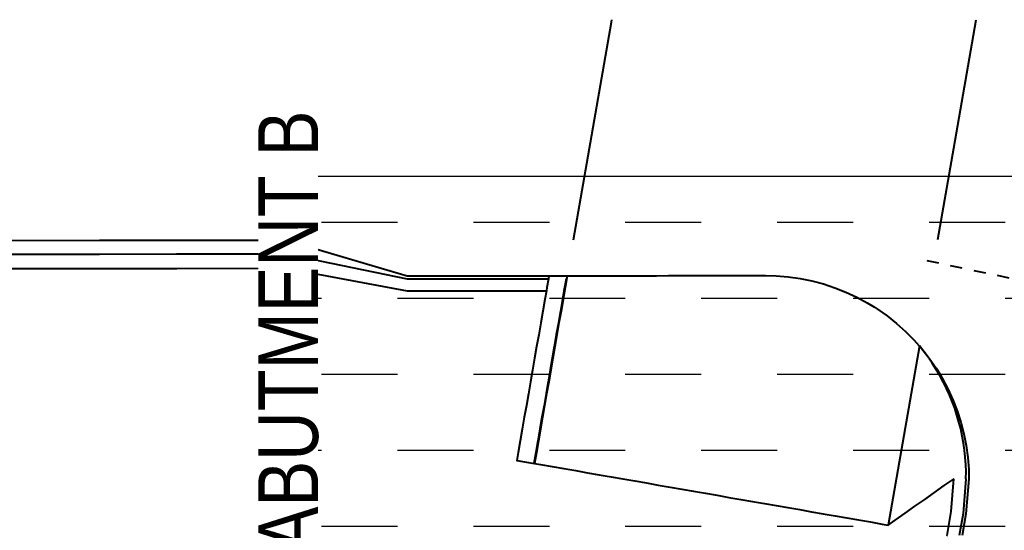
# Model space of a CAD drawing. Header units: metres. Extents: x -1160 to -900, y 3 to 561.
# Drawn here: x -1137.84 to -1129.61, y 546.1 to 550.36 of the extents above; entities that cross this region are included whole.
import ezdxf

# ---------------------------------------------------------------- set-up
doc = ezdxf.new("R2010")
doc.units = ezdxf.units.M
doc.linetypes.add('IMPORT-LNMK-LineTurn _3_', pattern=[0.0012, 0.0006, -0.0006])
for name, color, linetype, lineweight in [('A-ANNO-NOTE', 7, 'Continuous', 9), ('A-DETL', 7, 'Continuous', 13), ('A-DETL-GENF', 7, 'Continuous', 9)]:
    doc.layers.add(name, color=color, linetype=linetype, lineweight=lineweight)
doc.styles.add('Arial Narrow', font='ARIALN.TTF', dxfattribs={"height": 0.5})

# ---------------------------------------------------------------- blocks, each defined once
blk = doc.blocks.new('T2DPAA-T2D-C3S-RW-M2D-100010_dwg-40802999-DRG-2873033 - CONSTRUCTION SEQUENCE STAGE A6')
at = {"color": 254, "lineweight": 25, "true_color": 0xd0d0d0}
blk.add_line((55.0525, -597.9342), (53.5383, -598.0667), dxfattribs=at)
at = {"color": 254, "lineweight": 25, "true_color": 0xd0d0d0, "flags": 128}
for points in [[(50.9918, -579.711), (51.6227, -582.0763), (51.6594, -582.2139), (52.0625, -583.7251), (52.267, -584.4918), (52.7077, -586.1435), (52.9114, -586.9073), (52.9481, -587.045), (53.5557, -589.3229), (54.0341, -591.1161), (54.2001, -591.7384), (54.4427, -592.6479)], [(51.1029, -579.6815), (51.7338, -582.0466), (51.7705, -582.1843), (52.1736, -583.6955), (52.3782, -584.4622), (52.8188, -586.1139), (53.0225, -586.8777), (53.0592, -587.0154), (53.6669, -589.2932), (54.1452, -591.0864), (54.3112, -591.7088), (54.5538, -592.6183)], [(50.8758, -579.7419), (51.5068, -582.1072), (51.5435, -582.2449), (51.9466, -583.756), (52.1511, -584.5227), (52.5917, -586.1745), (52.7955, -586.9383), (52.8322, -587.0759), (53.4398, -589.3538), (53.9181, -591.147), (54.0841, -591.7693), (54.3268, -592.6788)], [(54.5472, -592.6052), (54.518, -593.648), (54.5815, -593.8862), (54.8232, -594.7922), (54.849, -594.8888), (54.8748, -594.9855), (54.9006, -595.0821), (54.9263, -595.1787), (54.9521, -595.2753), (54.9779, -595.372), (55.0036, -595.4686), (55.0294, -595.5652), (55.0552, -595.6618), (55.081, -595.7584), (55.1067, -595.8551), (55.1325, -595.9517), (55.1583, -596.0483), (55.1841, -596.1449), (55.2098, -596.2415), (55.2356, -596.3382), (55.2614, -596.4348), (55.2872, -596.5314), (55.2894, -596.5399), (55.3106, -596.6286), (55.3282, -596.727), (55.3401, -596.8263), (55.3461, -596.9261), (55.3462, -597.0261), (55.3404, -597.1259), (55.3288, -597.2252), (55.3114, -597.3237), (55.2882, -597.4209), (55.2678, -597.4906), (55.2593, -597.5167), (55.2248, -597.6105), (55.1849, -597.7022), (55.1397, -597.7914), (55.0893, -597.8777), (55.0339, -597.961), (54.9737, -598.0408), (54.909, -598.117), (54.8626, -598.1664), (54.8398, -598.1892), (54.7666, -598.2573), (54.6894, -598.3209), (54.6087, -598.3798), (54.5246, -598.434), (54.4375, -598.483), (54.3477, -598.5269), (54.2554, -598.5654), (54.161, -598.5985), (54.0865, -598.6203)], [(54.4361, -592.6348), (54.4938, -593.6544), (54.5574, -593.8926), (54.7979, -594.7944)], [(54.3202, -592.6658), (54.3972, -593.6802), (54.4608, -593.9184), (54.6968, -594.8033)], [(55.1659, -594.9128), (57.0048, -594.7519), (57.026, -594.7501)], [(54.8232, -594.7922), (54.7979, -594.7944), (54.7236, -594.8009), (54.6968, -594.8033), (54.624, -594.8097), (54.5244, -594.8184), (54.4248, -594.8271), (54.3251, -594.8358), (54.2255, -594.8445), (54.1259, -594.8532), (54.0263, -594.862), (53.9267, -594.8707), (53.827, -594.8794), (53.7274, -594.8881), (53.6278, -594.8968), (53.5282, -594.9055), (53.4286, -594.9142), (53.3289, -594.923), (53.2638, -594.9287), (53.2725, -595.0283), (53.2768, -595.0781), (53.2812, -595.1279), (53.2899, -595.2275), (53.2986, -595.3271), (53.3073, -595.4268), (53.3161, -595.5264), (53.3248, -595.626), (53.3335, -595.7256), (53.3422, -595.8252), (53.3509, -595.9249), (53.3596, -596.0245), (53.3683, -596.1241), (53.3771, -596.2237), (53.3858, -596.3233), (53.3945, -596.423), (53.4032, -596.5226), (53.4119, -596.6222), (53.4206, -596.7218), (53.4294, -596.8214), (53.4381, -596.9211), (53.4468, -597.0207), (53.4555, -597.1203), (53.4642, -597.2199), (53.4729, -597.3195), (53.4817, -597.4192), (53.4904, -597.5188), (53.4991, -597.6184), (53.5078, -597.718), (53.5165, -597.8176), (53.5252, -597.9172), (53.5339, -598.0169), (53.5383, -598.0667), (53.5945, -598.1138), (53.6711, -598.1781), (53.7477, -598.2424), (53.8243, -598.3067), (53.9009, -598.371), (53.9775, -598.4352), (54.0541, -598.4995)], [(54.8359, -594.9367), (54.7624, -594.9431), (54.7348, -594.9455), (54.6628, -594.9518), (54.5632, -594.9605), (54.4636, -594.9692), (54.3639, -594.978), (54.2643, -594.9867), (54.1647, -594.9954), (54.0651, -595.0041), (53.9655, -595.0128), (53.8659, -595.0215), (53.7662, -595.0303), (53.6666, -595.039), (53.567, -595.0477), (53.4674, -595.0564), (53.3678, -595.0651), (53.2764, -595.0731)], [(54.8625, -594.9394), (54.7629, -594.9481), (54.6632, -594.9568), (54.5636, -594.9655), (54.464, -594.9742), (54.3644, -594.9829), (54.2648, -594.9917), (54.1651, -595.0004), (54.0655, -595.0091), (53.9659, -595.0178), (53.8663, -595.0265), (53.7667, -595.0352), (53.667, -595.044), (53.5674, -595.0527), (53.4678, -595.0614), (53.3682, -595.0701), (53.2768, -595.0781)], [(55.9509, -597.8556), (56.7213, -597.7882), (57.8081, -597.6931)], [(54.08, -598.5961), (54.1377, -598.5809), (54.1948, -598.5636), (54.2513, -598.5442), (54.3072, -598.5229), (54.3623, -598.4995), (54.4165, -598.4742), (54.4699, -598.447), (54.5223, -598.4178), (54.5737, -598.3868), (54.624, -598.3539), (54.6731, -598.3193), (54.7209, -598.2829), (54.7675, -598.2448), (54.8128, -598.205), (54.8566, -598.1636), (54.8989, -598.1206), (54.9397, -598.0761), (54.979, -598.0302), (55.0166, -597.9829), (55.0525, -597.9342)], [(53.577, -598.5652), (53.5803, -598.5649), (53.7842, -598.5471), (54.0537, -598.4992)], [(54.0799, -598.5957), (53.7929, -598.6467), (53.6063, -598.663)], [(54.0863, -598.6198), (53.7951, -598.6716), (53.6128, -598.6875)]]:
    blk.add_lwpolyline(points, dxfattribs=at)
at = {"color": 254, "linetype": 'IMPORT-LNMK-LineTurn _3_', "lineweight": 25, "true_color": 0xd0d0d0, "flags": 128}
blk.add_lwpolyline([(55.759, -597.8117), (55.8005, -598.6438), (55.7816, -599.4767), (55.7024, -600.3061), (55.6644, -600.5704), (55.5634, -601.1276), (55.3653, -601.9369), (55.1091, -602.7296), (54.8767, -603.3179), (54.7962, -603.5018), (54.4282, -604.2493), (54.0071, -604.9682), (53.8433, -605.2141)], dxfattribs=at)
blk = doc.blocks.new('T2DPAA-T2D-PWC-RW-M2D-100010_RoadDesign_rvt-1-DRG-2873033 - CONSTRUCTION SEQUENCE STAGE A6')
at = {"color": 7, "lineweight": 18, "true_color": 0xededed, "rotation": 75.11694444444437}
blk.add_blockref('T2DPAA-T2D-C3S-RW-M2D-100010_dwg-40802999-DRG-2873033 - CONSTRUCTION SEQUENCE STAGE A6', (-1722.337, 648.0105), dxfattribs=at)

msp = doc.modelspace()

# ---------------------------------------------------------------- hatches: boundary and pattern name
at = {"layer": 'A-DETL-GENF'}
h = msp.add_hatch(dxfattribs=at)
h.set_pattern_fill('FP_1', color=256, style=0, pattern_type=2)
h.set_pattern_definition([(0, (-1373.445, -694.024), (0.635, 0.635), [0.635, -0.635])])
h.paths.add_polyline_path([(-1119.2555, 546.0535), (-1105.0401, 546.0535), (-1105.0471, 549.0535), (-1135.8217, 549.0535), (-1135.8217, 546.0536), (-1119.2555, 546.0536)])

# ---------------------------------------------------------------- linework, layer by layer
at = {"layer": 'A-DETL', "lineweight": 15}
for p, q in [((-1105.0471, 549.0535), (-1135.8217, 549.0535)), ((-1135.8217, 549.0535), (-1135.8217, 546.0535))]:
    msp.add_line(p, q, dxfattribs=at)

# ---------------------------------------------------------------- block references
at = {"lineweight": 5}
msp.add_blockref('T2DPAA-T2D-PWC-RW-M2D-100010_RoadDesign_rvt-1-DRG-2873033 - CONSTRUCTION SEQUENCE STAGE A6', (0, 0), dxfattribs=at)

# ---------------------------------------------------------------- next in the draw order: texts
at = {"layer": 'A-ANNO-NOTE', "insert": (-1135.8473, 545.9143), "char_height": 0.5, "attachment_point": 1, "rotation": 90, "style": 'Arial Narrow', "bg_fill": 3, "box_fill_scale": 1, "bg_fill_color": 256, "bg_fill_true_color": 13158600, "bg_fill_transparency": 0}
msp.add_mtext('ABUTMENT B', dxfattribs=at)

doc.saveas('drawing.dxf')
